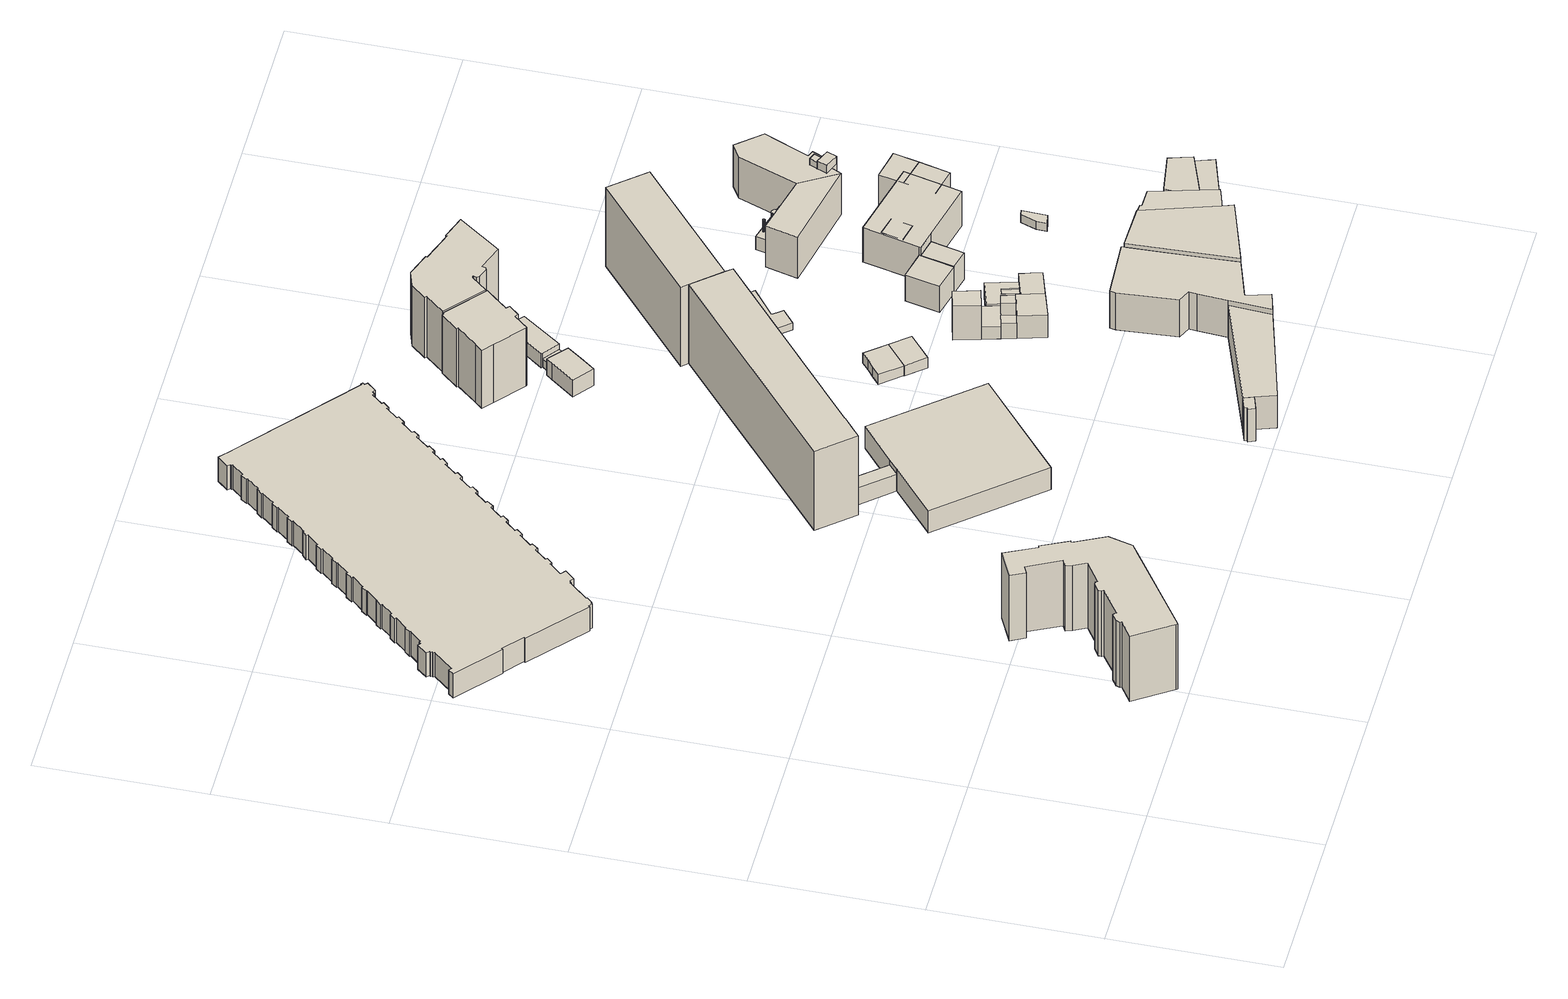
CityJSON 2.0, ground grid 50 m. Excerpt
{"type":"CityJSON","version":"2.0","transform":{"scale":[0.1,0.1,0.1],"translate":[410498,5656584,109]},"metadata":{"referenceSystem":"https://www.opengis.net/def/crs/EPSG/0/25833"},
"CityObjects":{
"building1":{"type":"Building","attributes":{"Dachtyp_tdc":"tdcFreeFormRoof","Gemeindeschluessel":14612000,"Dachneigung":55.02,"QualitaetDacherkennung":11,"Geometrietyp2DReferenz":"3000","measuredHeight":29.34,"function":"31001_9998","roofType":"5000"},"geometry":[{"type":"Solid","lod":"1","boundaries":[[[[0,1,2,3,4,5,6,7,8,9,10,11,12,13,14,15,16,17,18,19,20,21,22,23,24,25,26,27,28,29]],[[30,31,32,33,34,35,36,37,38,39,40,41,42,43,44,45,46,47,48,49,50,51,52,53,54,55,56,57,58,59]],[[29,31,30,0]],[[28,32,31,29]],[[27,33,32,28]],[[26,34,33,27]],[[25,35,34,26]],[[24,36,35,25]],[[23,37,36,24]],[[22,38,37,23]],[[21,39,38,22]],[[20,40,39,21]],[[19,41,40,20]],[[18,42,41,19]],[[17,43,42,18]],[[16,44,43,17]],[[15,45,44,16]],[[14,46,45,15]],[[13,47,46,14]],[[12,48,47,13]],[[11,49,48,12]],[[10,50,49,11]],[[9,51,50,10]],[[8,52,51,9]],[[7,53,52,8]],[[6,54,53,7]],[[5,55,54,6]],[[4,56,55,5]],[[3,57,56,4]],[[2,58,57,3]],[[1,59,58,2]],[[0,30,59,1]]]]}]},
"building2":{"type":"Building","attributes":{"Dachtyp_tdc":"tdcFreeFormRoof","Gemeindeschluessel":14612000,"Dachneigung":14.11,"QualitaetDacherkennung":26,"Geometrietyp2DReferenz":"3000","measuredHeight":12.56,"function":"31001_9998","roofType":"5000"},"geometry":[{"type":"Solid","lod":"1","boundaries":[[[[60,61,62,63,64,65,66,67,68,69,70,71,72,73,74,75,76,77,78,79,80,81,82,83,84,85,86,87,88,89,90,91,92,93,94,95,96,97,98,99,100,101,102,103,104,105,106,107,108,109,110,111,112,113,114,115,116,117,118,119,120,121,122,123,124,125,126,127,128,129,130,131,132,133,134,135,136,137,138,139,140,141,142,143,144,145,146,147,148,149,150,151,152,153,154,155,156,157,158,159,160,161,162,163,164,165,166,167,168,169,170,171,172,173,174,175,176,177,178,179,180,181,182,183,184,185,186,187,188,189,190,191,192,193,194,195,196,197,198,199,200]],[[201,202,203,204,205,206,207,208,209,210,211,212,213,214,215,216,217,218,219,220,221,222,223,224,225,226,227,228,229,230,231,232,233,234,235,236,237,238,239,240,241,242,243,244,245,246,247,248,249,250,251,252,253,254,255,256,257,258,259,260,261,262,263,264,265,266,267,268,269,270,271,272,273,274,275,276,277,278,279,280,281,282,283,284,285,286,287,288,289,290,291,292,293,294,295,296,297,298,299,300,301,302,303,304,305,306,307,308,309,310,311,312,313,314,315,316,317,318,319,320,321,322,323,324,325,326,327,328,329,330,331,332,333,334,335,336,337,338,339,340,341]],[[200,202,201,60]],[[199,203,202,200]],[[198,204,203,199]],[[197,205,204,198]],[[196,206,205,197]],[[195,207,206,196]],[[194,208,207,195]],[[193,209,208,194]],[[192,210,209,193]],[[191,211,210,192]],[[190,212,211,191]],[[189,213,212,190]],[[188,214,213,189]],[[187,215,214,188]],[[186,216,215,187]],[[185,217,216,186]],[[184,218,217,185]],[[183,219,218,184]],[[182,220,219,183]],[[181,221,220,182]],[[180,222,221,181]],[[179,223,222,180]],[[178,224,223,179]],[[177,225,224,178]],[[176,226,225,177]],[[175,227,226,176]],[[174,228,227,175]],[[173,229,228,174]],[[172,230,229,173]],[[171,231,230,172]],[[170,232,231,171]],[[169,233,232,170]],[[168,234,233,169]],[[167,235,234,168]],[[166,236,235,167]],[[165,237,236,166]],[[164,238,237,165]],[[163,239,238,164]],[[162,240,239,163]],[[161,241,240,162]],[[160,242,241,161]],[[159,243,242,160]],[[158,244,243,159]],[[157,245,244,158]],[[156,246,245,157]],[[155,247,246,156]],[[154,248,247,155]],[[153,249,248,154]],[[152,250,249,153]],[[151,251,250,152]],[[150,252,251,151]],[[149,253,252,150]],[[148,254,253,149]],[[147,255,254,148]],[[146,256,255,147]],[[145,257,256,146]],[[144,258,257,145]],[[143,259,258,144]],[[142,260,259,143]],[[141,261,260,142]],[[140,262,261,141]],[[139,263,262,140]],[[138,264,263,139]],[[137,265,264,138]],[[136,266,265,137]],[[135,267,266,136]],[[134,268,267,135]],[[133,269,268,134]],[[132,270,269,133]],[[131,271,270,132]],[[130,272,271,131]],[[129,273,272,130]],[[128,274,273,129]],[[127,275,274,128]],[[126,276,275,127]],[[125,277,276,126]],[[124,278,277,125]],[[123,279,278,124]],[[122,280,279,123]],[[121,281,280,122]],[[120,282,281,121]],[[119,283,282,120]],[[118,284,283,119]],[[117,285,284,118]],[[116,286,285,117]],[[115,287,286,116]],[[114,288,287,115]],[[113,289,288,114]],[[112,290,289,113]],[[111,291,290,112]],[[110,292,291,111]],[[109,293,292,110]],[[108,294,293,109]],[[107,295,294,108]],[[106,296,295,107]],[[105,297,296,106]],[[104,298,297,105]],[[103,299,298,104]],[[102,300,299,103]],[[101,301,300,102]],[[100,302,301,101]],[[99,303,302,100]],[[98,304,303,99]],[[97,305,304,98]],[[96,306,305,97]],[[95,307,306,96]],[[94,308,307,95]],[[93,309,308,94]],[[92,310,309,93]],[[91,311,310,92]],[[90,312,311,91]],[[89,313,312,90]],[[88,314,313,89]],[[87,315,314,88]],[[86,316,315,87]],[[85,317,316,86]],[[84,318,317,85]],[[83,319,318,84]],[[82,320,319,83]],[[81,321,320,82]],[[80,322,321,81]],[[79,323,322,80]],[[78,324,323,79]],[[77,325,324,78]],[[76,326,325,77]],[[75,327,326,76]],[[74,328,327,75]],[[73,329,328,74]],[[72,330,329,73]],[[71,331,330,72]],[[70,332,331,71]],[[69,333,332,70]],[[68,334,333,69]],[[67,335,334,68]],[[66,336,335,67]],[[65,337,336,66]],[[64,338,337,65]],[[63,339,338,64]],[[62,340,339,63]],[[61,341,340,62]],[[60,201,341,61]]]]}]},
"building3":{"type":"Building","attributes":{"Gemeindeschluessel":14612000,"Dachneigung":90,"Dachorientierung":0,"MittlereTraufHoehe":139.66,"QualitaetDacherkennung":93,"ObjektHoehe":29.42,"BodenHoehe":110.24,"Geometrietyp2DReferenz":"3000","AbsoluteHoehe":139.66,"Dachflaeche":1005.77,"measuredHeight":29.42,"function":"31001_9998","roofType":"1000","storeysAboveGround":10},"children":["building3-1","building3-2","building3-3"],"geometry":[{"type":"Solid","lod":"1","boundaries":[[[[342,343,344,345,346,347,348,349]],[[350,351,352,353,354,355,356,357]],[[349,351,350,342]],[[348,352,351,349]],[[347,353,352,348]],[[346,354,353,347]],[[345,355,354,346]],[[344,356,355,345]],[[343,357,356,344]],[[342,350,357,343]]]]}]},
"building3-1":{"type":"BuildingPart","attributes":{"Dachneigung":90,"Dachorientierung":0,"MittlereTraufHoehe":139.67,"QualitaetDacherkennung":93,"BodenHoehe":110.24,"ObjektTeilHoehe":29.43,"Geometrietyp2DReferenz":"3000","AbsoluteHoehe":139.67,"Dachflaeche":603.04,"measuredHeight":29.43,"roofType":"1000","storeysAboveGround":10},"parents":["building3"],"geometry":[{"type":"Solid","lod":"1","boundaries":[[[[343,358,359,360,344]],[[356,361,362,363,357]],[[360,361,356,344]],[[359,362,361,360]],[[358,363,362,359]],[[343,357,363,358]],[[344,356,357,343]]]]}]},
"building3-2":{"type":"BuildingPart","attributes":{"Dachneigung":90,"Dachorientierung":0,"MittlereTraufHoehe":118.37,"QualitaetDacherkennung":62,"BodenHoehe":110.24,"ObjektTeilHoehe":8.13,"Geometrietyp2DReferenz":"3000","AbsoluteHoehe":118.37,"Dachflaeche":1419.41,"measuredHeight":8.13,"roofType":"1000","storeysAboveGround":3},"parents":["building3"],"geometry":[{"type":"Solid","lod":"1","boundaries":[[[[364,365,366,367,368,369,370]],[[371,372,373,374,375,376,377]],[[370,372,371,364]],[[369,373,372,370]],[[368,374,373,369]],[[367,375,374,368]],[[366,376,375,367]],[[365,377,376,366]],[[364,371,377,365]]]]}]},
"building3-3":{"type":"BuildingPart","attributes":{"Dachneigung":90,"Dachorientierung":0,"MittlereTraufHoehe":116.47,"QualitaetDacherkennung":98,"BodenHoehe":110.24,"ObjektTeilHoehe":6.23,"Geometrietyp2DReferenz":"3000","AbsoluteHoehe":116.47,"Dachflaeche":57.76,"measuredHeight":6.23,"roofType":"1000","storeysAboveGround":2},"parents":["building3"],"geometry":[{"type":"Solid","lod":"1","boundaries":[[[[378,379,380,381,382]],[[372,353,352,374,373]],[[382,353,372,378]],[[381,352,353,382]],[[380,374,352,381]],[[379,373,374,380]],[[378,372,373,379]]]]}]},
"building4":{"type":"Building","attributes":{"Gemeindeschluessel":14612000,"Dachneigung":90,"Dachorientierung":0,"MittlereTraufHoehe":115.08,"QualitaetDacherkennung":100,"ObjektHoehe":3.69,"BodenHoehe":111.39,"Geometrietyp2DReferenz":"3000","AbsoluteHoehe":115.08,"Dachflaeche":73.9,"measuredHeight":3.69,"function":"31001_9998","roofType":"1000","storeysAboveGround":1},"geometry":[{"type":"Solid","lod":"1","boundaries":[[[[383,384,385,386,387,388]],[[389,390,391,392,393,394]],[[388,390,389,383]],[[387,391,390,388]],[[386,392,391,387]],[[385,393,392,386]],[[384,394,393,385]],[[383,389,394,384]]]]}]},
"building5":{"type":"Building","attributes":{"Gemeindeschluessel":14612000,"Dachneigung":90,"Dachorientierung":0,"MittlereTraufHoehe":117.44,"QualitaetDacherkennung":100,"ObjektHoehe":6.12,"BodenHoehe":111.32,"Geometrietyp2DReferenz":"3000","AbsoluteHoehe":117.44,"Dachflaeche":80.61,"measuredHeight":6.12,"function":"31001_9998","roofType":"1000","storeysAboveGround":2},"geometry":[{"type":"Solid","lod":"1","boundaries":[[[[395,396,397,398,399,400,401]],[[402,403,404,405,406,407,408]],[[401,403,402,395]],[[400,404,403,401]],[[399,405,404,400]],[[398,406,405,399]],[[397,407,406,398]],[[396,408,407,397]],[[395,402,408,396]]]]}]},
"building6":{"type":"Building","attributes":{"Gemeindeschluessel":14612000,"Dachneigung":90,"Dachorientierung":0,"MittlereTraufHoehe":115.08,"QualitaetDacherkennung":100,"ObjektHoehe":3.76,"BodenHoehe":111.32,"Geometrietyp2DReferenz":"3000","AbsoluteHoehe":115.08,"Dachflaeche":67.7,"measuredHeight":3.76,"function":"31001_9998","roofType":"1000","storeysAboveGround":1},"geometry":[{"type":"Solid","lod":"1","boundaries":[[[[384,409,410,385]],[[411,412,413,414]],[[385,412,411,384]],[[410,413,412,385]],[[409,414,413,410]],[[384,411,414,409]]]]}]},
"building7":{"type":"Building","attributes":{"Dachtyp_tdc":"tdcFreeFormRoof","Gemeindeschluessel":14612000,"Dachneigung":3.41,"QualitaetDacherkennung":66,"Geometrietyp2DReferenz":"3000","measuredHeight":23.62,"function":"31001_9998","roofType":"5000"},"geometry":[{"type":"Solid","lod":"1","boundaries":[[[[415,416,417,418,419,420,421,422,423,424,425,426,427,428,429,430,431,432,433]],[[434,435,436,437,438,439,440,441,442,443,444,445,446,447,448,449,450,451,452]],[[433,435,434,415]],[[432,436,435,433]],[[431,437,436,432]],[[430,438,437,431]],[[429,439,438,430]],[[428,440,439,429]],[[427,441,440,428]],[[426,442,441,427]],[[425,443,442,426]],[[424,444,443,425]],[[423,445,444,424]],[[422,446,445,423]],[[421,447,446,422]],[[420,448,447,421]],[[419,449,448,420]],[[418,450,449,419]],[[417,451,450,418]],[[416,452,451,417]],[[415,434,452,416]]]]}]},
"building8":{"type":"Building","attributes":{"Dachtyp_tdc":"tdcPolyFlatRoof","Gemeindeschluessel":14612000,"Dachneigung":3.96,"QualitaetDacherkennung":56,"Geometrietyp2DReferenz":"3000","measuredHeight":3.26,"function":"31001_9998","roofType":"2100"},"geometry":[{"type":"Solid","lod":"1","boundaries":[[[[453,454,455,456]],[[457,458,405,404]],[[456,458,457,453]],[[455,405,458,456]],[[454,404,405,455]],[[453,457,404,454]]]]}]},
"building9":{"type":"Building","attributes":{"Gemeindeschluessel":14612000,"Geometrietyp2DReferenz":"3000","function":"31001_9998","roofType":"9999"},"children":["building9-1","building9-2"]},
"building9-1":{"type":"BuildingPart","attributes":{"Dachtyp_tdc":"tdcPolyFlatRoof","Dachneigung":3.57,"QualitaetDacherkennung":65,"Geometrietyp2DReferenz":"3000","measuredHeight":5.37,"roofType":"2100"},"parents":["building9"],"geometry":[{"type":"Solid","lod":"1","boundaries":[[[[459,460,461,462,463,464,465,466,467,468]],[[458,457,469,470,471,472,473,474,475,476]],[[468,457,458,459]],[[467,469,457,468]],[[466,470,469,467]],[[465,471,470,466]],[[464,472,471,465]],[[463,473,472,464]],[[462,474,473,463]],[[461,475,474,462]],[[460,476,475,461]],[[459,458,476,460]]]]}]},
"building9-2":{"type":"BuildingPart","attributes":{"Dachtyp_tdc":"tdcGableRoof","Dachneigung":32.2,"QualitaetDacherkennung":6,"Geometrietyp2DReferenz":"3000","measuredHeight":6.28,"roofType":"3100"},"parents":["building9"],"geometry":[{"type":"Solid","lod":"1","boundaries":[[[[477,478,462,479,461,480,481,482,483,484,485,486]],[[487,488,489,490,491,492,493,494,475,495,474,496]],[[486,488,487,477]],[[485,489,488,486]],[[484,490,489,485]],[[483,491,490,484]],[[482,492,491,483]],[[481,493,492,482]],[[480,494,493,481]],[[461,475,494,480]],[[479,495,475,461]],[[462,474,495,479]],[[478,496,474,462]],[[477,487,496,478]]]]}]},
"building10":{"type":"Building","attributes":{"Dachtyp_tdc":"tdcFreeFormRoof","Gemeindeschluessel":14612000,"Dachneigung":44.43,"QualitaetDacherkennung":6,"Geometrietyp2DReferenz":"3000","measuredHeight":14.06,"function":"31001_9998","roofType":"5000"},"geometry":[{"type":"Solid","lod":"1","boundaries":[[[[497,498,499,500]],[[501,502,503,504]],[[500,502,501,497]],[[499,503,502,500]],[[498,504,503,499]],[[497,501,504,498]]]]}]},
"building11":{"type":"Building","attributes":{"Gemeindeschluessel":14612000,"Geometrietyp2DReferenz":"3000","function":"31001_9998","roofType":"9999"},"children":["building11-1","building11-2","building11-3","building11-4"]},
"building11-1":{"type":"BuildingPart","attributes":{"Dachtyp_tdc":"tdcPolyFlatRoof","Dachneigung":25.54,"QualitaetDacherkennung":70,"Geometrietyp2DReferenz":"3000","measuredHeight":6.68,"roofType":"2100"},"parents":["building11"],"geometry":[{"type":"Solid","lod":"1","boundaries":[[[[505,506,507,508]],[[509,510,511,512]],[[508,510,509,505]],[[507,511,510,508]],[[506,512,511,507]],[[505,509,512,506]]]]}]},
"building11-2":{"type":"BuildingPart","attributes":{"Dachtyp_tdc":"tdcPolyFlatRoof","Dachneigung":24.33,"QualitaetDacherkennung":72,"Geometrietyp2DReferenz":"3000","measuredHeight":9.11,"roofType":"2100"},"parents":["building11"],"geometry":[{"type":"Solid","lod":"1","boundaries":[[[[513,514,515,516]],[[517,518,519,520]],[[516,518,517,513]],[[515,519,518,516]],[[514,520,519,515]],[[513,517,520,514]]]]}]},
"building11-3":{"type":"BuildingPart","attributes":{"Dachtyp_tdc":"tdcFreeFormRoof","Dachneigung":28.28,"QualitaetDacherkennung":48,"Geometrietyp2DReferenz":"3000","measuredHeight":9.7,"roofType":"5000"},"parents":["building11"],"geometry":[{"type":"Solid","lod":"1","boundaries":[[[[521,522,523,524]],[[519,525,526,512]],[[524,525,519,521]],[[523,526,525,524]],[[522,512,526,523]],[[521,519,512,522]]]]}]},
"building11-4":{"type":"BuildingPart","attributes":{"Dachtyp_tdc":"tdcPolyFlatRoof","Dachneigung":4.33,"QualitaetDacherkennung":55,"Geometrietyp2DReferenz":"3000","measuredHeight":4.83,"roofType":"2100"},"parents":["building11"],"geometry":[{"type":"Solid","lod":"1","boundaries":[[[[527,528,529,530,531,532,533,534]],[[504,503,535,536,518,517,510,509]],[[534,503,504,527]],[[533,535,503,534]],[[532,536,535,533]],[[531,518,536,532]],[[530,517,518,531]],[[529,510,517,530]],[[528,509,510,529]],[[527,504,509,528]]]]}]},
"building12":{"type":"Building","attributes":{"name":"Hochschule für Musik Carl Maria von Weber Dresden","Gemeindeschluessel":14612000,"Geometrietyp2DReferenz":"3000","function":"31001_3023","roofType":"9999"},"children":["building12-1","building12-2","building12-3","building12-4","building12-5","building12-6","building12-7"]},
"building12-1":{"type":"BuildingPart","attributes":{"Dachtyp_tdc":"tdcPolyFlatRoof","Dachneigung":5.64,"QualitaetDacherkennung":56,"Geometrietyp2DReferenz":"3000","measuredHeight":12.25,"roofType":"2100"},"parents":["building12"],"geometry":[{"type":"Solid","lod":"1","boundaries":[[[[537,538,539,540,541,542]],[[543,544,545,546,547,548]],[[542,544,543,537]],[[541,545,544,542]],[[540,546,545,541]],[[539,547,546,540]],[[538,548,547,539]],[[537,543,548,538]]]]}]},
"building12-2":{"type":"BuildingPart","attributes":{"Dachtyp_tdc":"tdcFreeFormRoof","Dachneigung":3.73,"QualitaetDacherkennung":13,"Geometrietyp2DReferenz":"3000","measuredHeight":18.52,"roofType":"5000"},"parents":["building12"],"geometry":[{"type":"Solid","lod":"1","boundaries":[[[[549,550,551,552,553,554,555,556,557,558,559,560,561,562,563]],[[564,565,566,567,568,569,570,571,572,573,574,575,576,577,578]],[[563,565,564,549]],[[562,566,565,563]],[[561,567,566,562]],[[560,568,567,561]],[[559,569,568,560]],[[558,570,569,559]],[[557,571,570,558]],[[556,572,571,557]],[[555,573,572,556]],[[554,574,573,555]],[[553,575,574,554]],[[552,576,575,553]],[[551,577,576,552]],[[550,578,577,551]],[[549,564,578,550]]]]}]},
"building12-3":{"type":"BuildingPart","attributes":{"Dachtyp_tdc":"tdcPolyFlatRoof","Dachneigung":0,"QualitaetDacherkennung":75,"Geometrietyp2DReferenz":"3000","measuredHeight":9.96,"roofType":"1000"},"parents":["building12"],"geometry":[{"type":"Solid","lod":"1","boundaries":[[[[579,580,581,582,583]],[[584,585,586,587,588]],[[583,585,584,579]],[[582,586,585,583]],[[581,587,586,582]],[[580,588,587,581]],[[579,584,588,580]]]]}]},
"building12-4":{"type":"BuildingPart","attributes":{"Dachtyp_tdc":"tdcPolyFlatRoof","Dachneigung":0,"QualitaetDacherkennung":20,"Geometrietyp2DReferenz":"3000","measuredHeight":14.67,"roofType":"1000"},"parents":["building12"],"geometry":[{"type":"Solid","lod":"1","boundaries":[[[[589,590,591,592,593,594,595,596]],[[584,588,597,598,599,600,601,602]],[[596,588,584,589]],[[595,597,588,596]],[[594,598,597,595]],[[593,599,598,594]],[[592,600,599,593]],[[591,601,600,592]],[[590,602,601,591]],[[589,584,602,590]]]]}]},
"building12-5":{"type":"BuildingPart","attributes":{"Dachtyp_tdc":"tdcPolyFlatRoof","Dachneigung":0,"QualitaetDacherkennung":48,"Geometrietyp2DReferenz":"3000","measuredHeight":11.45,"roofType":"1000"},"parents":["building12"],"geometry":[{"type":"Solid","lod":"1","boundaries":[[[[603,604,605,606]],[[585,607,608,586]],[[606,607,585,603]],[[605,608,607,606]],[[604,586,608,605]],[[603,585,586,604]]]]}]},
"building12-6":{"type":"BuildingPart","attributes":{"Dachtyp_tdc":"tdcPolyFlatRoof","Dachneigung":0,"QualitaetDacherkennung":78,"Geometrietyp2DReferenz":"3000","measuredHeight":12.11,"roofType":"1000"},"parents":["building12"],"geometry":[{"type":"Solid","lod":"1","boundaries":[[[[609,610,611,538,537]],[[612,543,548,573,572]],[[537,543,612,609]],[[538,548,543,537]],[[611,573,548,538]],[[610,572,573,611]],[[609,612,572,610]]]]}]},
"building12-7":{"type":"BuildingPart","attributes":{"Dachtyp_tdc":"tdcGableRoof","Dachneigung":20.56,"QualitaetDacherkennung":9,"Geometrietyp2DReferenz":"3000","measuredHeight":18.6,"roofType":"3100"},"parents":["building12"],"geometry":[{"type":"Solid","lod":"1","boundaries":[[[[613,614,615,616,617]],[[565,599,598,618,568]],[[617,599,565,613]],[[616,598,599,617]],[[615,618,598,616]],[[614,568,618,615]],[[613,565,568,614]]]]}]},
"building13":{"type":"Building","attributes":{"Gemeindeschluessel":14612000,"Dachneigung":90,"Dachorientierung":0,"MittlereTraufHoehe":113.81,"QualitaetDacherkennung":100,"ObjektHoehe":2.49,"BodenHoehe":111.33,"Geometrietyp2DReferenz":"3000","AbsoluteHoehe":113.81,"Dachflaeche":65.71,"measuredHeight":2.49,"function":"31001_9998","roofType":"1000","storeysAboveGround":1},"geometry":[{"type":"Solid","lod":"1","boundaries":[[[[619,620,621,622,623,624]],[[625,626,627,628,629,630]],[[624,626,625,619]],[[623,627,626,624]],[[622,628,627,623]],[[621,629,628,622]],[[620,630,629,621]],[[619,625,630,620]]]]}]},
"building14":{"type":"Building","attributes":{"Gemeindeschluessel":14612000,"Geometrietyp2DReferenz":"3000","function":"31001_9998","roofType":"9999"},"children":["building14-1","building14-2","building14-3"]},
"building14-1":{"type":"BuildingPart","attributes":{"Dachtyp_tdc":"tdcGableRoof","Dachneigung":10.9,"QualitaetDacherkennung":45,"Geometrietyp2DReferenz":"3000","measuredHeight":5.86,"roofType":"3100"},"parents":["building14"],"geometry":[{"type":"Solid","lod":"1","boundaries":[[[[631,632,633,634,635,636,637,638,639]],[[640,641,642,643,644,645,646,647,536]],[[639,641,640,631]],[[638,642,641,639]],[[637,643,642,638]],[[636,644,643,637]],[[635,645,644,636]],[[634,646,645,635]],[[633,647,646,634]],[[632,536,647,633]],[[631,640,536,632]]]]}]},
"building14-2":{"type":"BuildingPart","attributes":{"Dachtyp_tdc":"tdcPolyFlatRoof","Dachneigung":0,"QualitaetDacherkennung":38,"Geometrietyp2DReferenz":"3000","measuredHeight":4.87,"roofType":"1000"},"parents":["building14"],"geometry":[{"type":"Solid","lod":"1","boundaries":[[[[648,649,650,651]],[[643,646,645,644]],[[651,646,643,648]],[[650,645,646,651]],[[649,644,645,650]],[[648,643,644,649]]]]}]},
"building14-3":{"type":"BuildingPart","attributes":{"Dachtyp_tdc":"tdcGableRoof","Dachneigung":39.59,"QualitaetDacherkennung":77,"Geometrietyp2DReferenz":"3000","measuredHeight":9.72,"roofType":"3100"},"parents":["building14"],"geometry":[{"type":"Solid","lod":"1","boundaries":[[[[652,653,654,655,656,657,658,659,660]],[[661,647,646,643,642,662,663,664,525]],[[660,647,661,652]],[[659,646,647,660]],[[658,643,646,659]],[[657,642,643,658]],[[656,662,642,657]],[[655,663,662,656]],[[654,664,663,655]],[[653,525,664,654]],[[652,661,525,653]]]]}]},
"building15":{"type":"Building","attributes":{"Dachtyp_tdc":"tdcFreeFormRoof","Gemeindeschluessel":14612000,"Dachneigung":37.64,"QualitaetDacherkennung":7,"Geometrietyp2DReferenz":"3000","measuredHeight":25.4,"function":"31001_9998","roofType":"5000"},"geometry":[{"type":"Solid","lod":"1","boundaries":[[[[665,666,667,668,669,670,671,672,673,674,675,676,677,678,679,680,681,682,683,684]],[[685,686,687,688,689,690,691,692,693,694,695,696,697,698,699,700,701,702,703,704]],[[684,686,685,665]],[[683,687,686,684]],[[682,688,687,683]],[[681,689,688,682]],[[680,690,689,681]],[[679,691,690,680]],[[678,692,691,679]],[[677,693,692,678]],[[676,694,693,677]],[[675,695,694,676]],[[674,696,695,675]],[[673,697,696,674]],[[672,698,697,673]],[[671,699,698,672]],[[670,700,699,671]],[[669,701,700,670]],[[668,702,701,669]],[[667,703,702,668]],[[666,704,703,667]],[[665,685,704,666]]]]}]},
"building16":{"type":"Building","attributes":{"Gemeindeschluessel":14612000,"Dachneigung":90,"Dachorientierung":0,"MittlereTraufHoehe":122.7,"QualitaetDacherkennung":100,"ObjektHoehe":12.65,"BodenHoehe":110.05,"Geometrietyp2DReferenz":"3000","AbsoluteHoehe":122.7,"Dachflaeche":40.13,"measuredHeight":12.65,"function":"31001_9998","roofType":"1000","storeysAboveGround":4},"geometry":[{"type":"Solid","lod":"1","boundaries":[[[[705,706,707,708]],[[709,710,711,712]],[[708,710,709,705]],[[707,711,710,708]],[[706,712,711,707]],[[705,709,712,706]]]]}]},
"building17":{"type":"Building","attributes":{"Gemeindeschluessel":14612000,"Geometrietyp2DReferenz":"3000","function":"31001_9998","roofType":"9999"},"children":["building17-1","building17-2","building17-3"]},
"building17-1":{"type":"BuildingPart","attributes":{"Dachtyp_tdc":"tdcPolyFlatRoof","Dachneigung":0,"QualitaetDacherkennung":68,"Geometrietyp2DReferenz":"3000","measuredHeight":9.79,"roofType":"1000"},"parents":["building17"],"geometry":[{"type":"Solid","lod":"1","boundaries":[[[[713,714,715,716]],[[717,718,719,720]],[[716,718,717,713]],[[715,719,718,716]],[[714,720,719,715]],[[713,717,720,714]]]]}]},
"building17-2":{"type":"BuildingPart","attributes":{"Dachtyp_tdc":"tdcPolyFlatRoof","Dachneigung":0,"QualitaetDacherkennung":73,"Geometrietyp2DReferenz":"3000","measuredHeight":9.7,"roofType":"1000"},"parents":["building17"],"geometry":[{"type":"Solid","lod":"1","boundaries":[[[[721,722,723,724]],[[719,725,726,727]],[[724,725,719,721]],[[723,726,725,724]],[[722,727,726,723]],[[721,719,727,722]]]]}]},
"building17-3":{"type":"BuildingPart","attributes":{"Dachtyp_tdc":"tdcPolyFlatRoof","Dachneigung":0,"QualitaetDacherkennung":82,"Geometrietyp2DReferenz":"3000","measuredHeight":12.79,"roofType":"1000"},"parents":["building17"],"geometry":[{"type":"Solid","lod":"1","boundaries":[[[[728,729,730,731,732,733]],[[734,735,736,717,720,727]],[[733,735,734,728]],[[732,736,735,733]],[[731,717,736,732]],[[730,720,717,731]],[[729,727,720,730]],[[728,734,727,729]]]]}]},
"building18":{"type":"Building","attributes":{"Gemeindeschluessel":14612000,"Dachneigung":90,"Dachorientierung":0,"MittlereTraufHoehe":125.49,"QualitaetDacherkennung":100,"ObjektHoehe":15.32,"BodenHoehe":110.17,"Geometrietyp2DReferenz":"3000","AbsoluteHoehe":125.49,"Dachflaeche":223.65,"measuredHeight":15.32,"function":"31001_9998","roofType":"1000","storeysAboveGround":5},"children":["building18-1","building18-2","building18-3"],"geometry":[{"type":"Solid","lod":"1","boundaries":[[[[737,738,739,740]],[[741,742,743,744]],[[740,742,741,737]],[[739,743,742,740]],[[738,744,743,739]],[[737,741,744,738]]]]}]},
"building18-1":{"type":"BuildingPart","attributes":{"Dachneigung":90,"Dachorientierung":0,"MittlereTraufHoehe":118.39,"QualitaetDacherkennung":100,"BodenHoehe":114.16,"ObjektTeilHoehe":4.22,"Geometrietyp2DReferenz":"3000","AbsoluteHoehe":118.39,"Dachflaeche":0.34,"measuredHeight":4.22,"roofType":"1000","storeysAboveGround":1},"parents":["building18"],"geometry":[{"type":"Solid","lod":"1","boundaries":[[[[745,746,747,748,749,750,751,752,753,754,755,756,757,758,759,760,761,762]],[[763,764,765,766,767,768,769,770,771,772,773,774,775,776,777,778,779,780]],[[762,764,763,745]],[[761,765,764,762]],[[760,766,765,761]],[[759,767,766,760]],[[758,768,767,759]],[[757,769,768,758]],[[756,770,769,757]],[[755,771,770,756]],[[754,772,771,755]],[[753,773,772,754]],[[752,774,773,753]],[[751,775,774,752]],[[750,776,775,751]],[[749,777,776,750]],[[748,778,777,749]],[[747,779,778,748]],[[746,780,779,747]],[[745,763,780,746]]]]}]},
"building18-2":{"type":"BuildingPart","attributes":{"Dachneigung":90,"Dachorientierung":0,"MittlereTraufHoehe":124,"QualitaetDacherkennung":100,"BodenHoehe":114.16,"ObjektTeilHoehe":9.83,"Geometrietyp2DReferenz":"3000","AbsoluteHoehe":124,"Dachflaeche":2.43,"measuredHeight":9.83,"roofType":"1000","storeysAboveGround":3},"parents":["building18"],"geometry":[{"type":"Solid","lod":"1","boundaries":[[[[781,782,783,784,785,786,787,788,789,790,791,792,793,794,795,796,797,798]],[[799,800,801,802,803,804,805,806,807,808,809,810,811,812,813,814,815,816]],[[798,800,799,781]],[[797,801,800,798]],[[796,802,801,797]],[[795,803,802,796]],[[794,804,803,795]],[[793,805,804,794]],[[792,806,805,793]],[[791,807,806,792]],[[790,808,807,791]],[[789,809,808,790]],[[788,810,809,789]],[[787,811,810,788]],[[786,812,811,787]],[[785,813,812,786]],[[784,814,813,785]],[[783,815,814,784]],[[782,816,815,783]],[[781,799,816,782]]]]}]},
"building18-3":{"type":"BuildingPart","attributes":{"Dachneigung":90,"Dachorientierung":0,"MittlereTraufHoehe":114.16,"QualitaetDacherkennung":100,"BodenHoehe":109.4,"ObjektTeilHoehe":4.76,"Geometrietyp2DReferenz":"3000","AbsoluteHoehe":114.16,"Dachflaeche":76.92,"measuredHeight":4.76,"roofType":"1000","storeysAboveGround":2},"parents":["building18"],"geometry":[{"type":"Solid","lod":"1","boundaries":[[[[817,818,819,820]],[[821,822,823,824]],[[820,822,821,817]],[[819,823,822,820]],[[818,824,823,819]],[[817,821,824,818]]]]}]},
"building19":{"type":"Building","attributes":{"Dachtyp_tdc":"tdcPolyFlatRoof","Gemeindeschluessel":14612000,"Dachneigung":24.13,"QualitaetDacherkennung":59,"Geometrietyp2DReferenz":"3000","measuredHeight":3.65,"function":"31001_9998","roofType":"2100"},"geometry":[{"type":"Solid","lod":"1","boundaries":[[[[825,826,827,828,829]],[[830,831,832,833,834]],[[829,831,830,825]],[[828,832,831,829]],[[827,833,832,828]],[[826,834,833,827]],[[825,830,834,826]]]]}]},
"building20":{"type":"Building","attributes":{"Gemeindeschluessel":14612000,"Dachneigung":90,"Dachorientierung":0,"MittlereTraufHoehe":122.73,"QualitaetDacherkennung":71,"ObjektHoehe":12.99,"BodenHoehe":109.74,"Geometrietyp2DReferenz":"3000","AbsoluteHoehe":122.73,"Dachflaeche":88.67,"measuredHeight":12.99,"function":"31001_9998","roofType":"1000","storeysAboveGround":4},"geometry":[{"type":"Solid","lod":"1","boundaries":[[[[835,836,837,838]],[[839,840,841,842]],[[838,840,839,835]],[[837,841,840,838]],[[836,842,841,837]],[[835,839,842,836]]]]}]},
"building21":{"type":"Building","attributes":{"Gemeindeschluessel":14612000,"Dachneigung":90,"Dachorientierung":0,"MittlereTraufHoehe":122.73,"QualitaetDacherkennung":76,"ObjektHoehe":13.2,"BodenHoehe":109.53,"Geometrietyp2DReferenz":"3000","AbsoluteHoehe":122.73,"Dachflaeche":71.92,"measuredHeight":13.2,"function":"31001_9998","roofType":"1000","storeysAboveGround":4},"geometry":[{"type":"Solid","lod":"1","boundaries":[[[[838,843,844,845,835]],[[846,847,848,849,850]],[[835,847,846,838]],[[845,848,847,835]],[[844,849,848,845]],[[843,850,849,844]],[[838,846,850,843]]]]}]},
"building22":{"type":"Building","attributes":{"Gemeindeschluessel":14612000,"Dachneigung":90,"Dachorientierung":0,"MittlereTraufHoehe":125.49,"QualitaetDacherkennung":100,"ObjektHoehe":15.39,"BodenHoehe":110.1,"Geometrietyp2DReferenz":"3000","AbsoluteHoehe":125.49,"Dachflaeche":286.99,"measuredHeight":15.39,"function":"31001_9998","roofType":"1000","storeysAboveGround":5},"children":["building22-1","building22-2"],"geometry":[{"type":"Solid","lod":"1","boundaries":[[[[851,852,853,854,855,856,738,737,857]],[[858,859,860,861,862,863,864,865,866]],[[857,859,858,851]],[[737,860,859,857]],[[738,861,860,737]],[[856,862,861,738]],[[855,863,862,856]],[[854,864,863,855]],[[853,865,864,854]],[[852,866,865,853]],[[851,858,866,852]]]]}]},
"building22-1":{"type":"BuildingPart","attributes":{"Dachneigung":90,"Dachorientierung":0,"MittlereTraufHoehe":128.39,"QualitaetDacherkennung":100,"BodenHoehe":125.49,"ObjektTeilHoehe":2.9,"Geometrietyp2DReferenz":"3000","AbsoluteHoehe":128.39,"Dachflaeche":14.56,"measuredHeight":2.9,"roofType":"1000","storeysAboveGround":1},"parents":["building22"],"geometry":[{"type":"Solid","lod":"1","boundaries":[[[[867,868,869,870]],[[871,872,873,851]],[[870,872,871,867]],[[869,873,872,870]],[[868,851,873,869]],[[867,871,851,868]]]]}]},
"building22-2":{"type":"BuildingPart","attributes":{"Dachneigung":70.19,"Dachorientierung":0,"MittlereTraufHoehe":127.94,"QualitaetDacherkennung":100,"BodenHoehe":125.49,"ObjektTeilHoehe":2.91,"Geometrietyp2DReferenz":"3000","AbsoluteHoehe":128.4,"Dachflaeche":5.71,"measuredHeight":2.91,"roofType":"2100","storeysAboveGround":1},"parents":["building22"],"geometry":[{"type":"Solid","lod":"1","boundaries":[[[[874,875,876,877]],[[878,872,879,880]],[[877,872,878,874]],[[876,879,872,877]],[[875,880,879,876]],[[874,878,880,875]]]]}]}
},
"vertices":[
[497,207,263],[491,211,263],[470,196,263],[466,185,263],[468,181,263],[417,146,263],[493,35,263],[496,31,263],[744,203,263],[771,221,263],[790,295,263],[744,388,263],[749,390,263],[711,470,263],[706,467,263],[660,562,263],[577,521,263],[599,478,263],[621,489,263],[669,391,263],[650,382,263],[657,362,263],[676,325,263],[610,281,263],[606,287,263],[599,287,263],[575,271,263],[575,262,263],[578,257,263],[500,202,263],[497,207,20],[500,202,20],[578,257,20],[575,262,20],[575,271,20],[599,287,20],[606,287,20],[610,281,20],[676,325,20],[657,362,20],[650,382,20],[669,391,20],[621,489,20],[599,478,20],[577,521,20],[660,562,20],[706,467,20],[711,470,20],[749,390,20],[744,388,20],[790,295,20],[771,221,20],[744,203,20],[496,31,20],[493,35,20],[417,146,20],[468,181,20],[466,185,20],[470,196,20],[491,211,20],
[724,2738,112],[699,2760,112],[671,2728,112],[679,2721,112],[676,2717,112],[678,2714,112],[647,2680,112],[643,2683,112],[630,2664,112],[633,2662,112],[602,2626,112],[599,2628,112],[584,2611,112],[587,2609,112],[557,2573,112],[554,2575,112],[539,2557,112],[542,2555,112],[511,2519,112],[508,2522,112],[495,2505,112],[498,2503,112],[467,2467,112],[465,2469,112],[450,2455,112],[454,2451,112],[423,2417,112],[420,2420,112],[406,2403,112],[409,2400,112],[378,2365,112],[375,2367,112],[361,2350,112],[364,2347,112],[334,2312,112],[330,2315,112],[315,2297,112],[319,2294,112],[288,2259,112],[285,2261,112],[273,2245,112],[275,2243,112],[244,2209,112],[242,2211,112],[228,2195,112],[231,2192,112],[202,2158,112],[198,2161,112],[184,2145,112],[187,2142,112],[157,2109,112],[155,2110,112],[141,2094,112],[144,2091,112],[113,2057,112],[110,2060,112],[105,2054,112],[96,2060,112],[72,2031,112],[80,2023,112],[76,2019,112],[79,2016,112],[76,2012,112],[79,2009,112],[28,1949,112],[20,1956,112],[7,1941,112],[132,1831,112],[135,1835,112],[192,1785,112],[189,1782,112],[351,1640,112],[354,1644,112],[364,1636,112],[367,1639,112],[369,1638,112],[384,1655,112],[382,1657,112],[431,1713,112],[433,1711,112],[439,1717,112],[450,1708,112],[475,1736,112],[461,1748,112],[492,1783,112],[497,1780,112],[512,1796,112],[508,1802,112],[538,1836,112],[544,1831,112],[559,1849,112],[553,1854,112],[584,1889,112],[590,1885,112],[605,1903,112],[600,1908,112],[627,1939,112],[634,1934,112],[649,1952,112],[643,1957,112],[674,1993,112],[681,1988,112],[696,2007,112],[690,2011,112],[720,2046,112],[727,2042,112],[743,2059,112],[737,2065,112],[768,2101,112],[774,2096,112],[788,2112,112],[783,2118,112],[812,2152,112],[818,2148,112],[833,2165,112],[828,2170,112],[853,2198,112],[857,2193,112],[873,2211,112],[868,2215,112],[901,2254,112],[907,2249,112],[920,2265,112],[915,2270,112],[945,2304,112],[950,2300,112],[967,2319,112],[962,2323,112],[992,2358,112],[997,2354,112],[1013,2372,112],[1008,2376,112],[1036,2409,112],[1041,2404,112],[1047,2411,112],[1055,2405,112],[1078,2432,112],[1071,2439,112],[1076,2445,112],[1071,2449,112],[1069,2446,112],[724,2738,22],[1069,2446,22],[1071,2449,22],[1076,2445,22],[1071,2439,22],[1078,2432,22],[1055,2405,22],[1047,2411,22],[1041,2404,22],[1036,2409,22],[1008,2376,22],[1013,2372,22],[997,2354,22],[992,2358,22],[962,2323,22],[967,2319,22],[950,2300,22],[945,2304,22],[915,2270,22],[920,2265,22],[907,2249,22],[901,2254,22],[868,2215,22],[873,2211,22],[857,2193,22],[853,2198,22],[828,2170,22],[833,2165,22],[818,2148,22],[812,2152,22],[783,2118,22],[788,2112,22],[774,2096,22],[768,2101,22],[737,2065,22],[743,2059,22],[727,2042,22],[720,2046,22],[690,2011,22],[696,2007,22],[681,1988,22],[674,1993,22],[643,1957,22],[649,1952,22],[634,1934,22],[627,1939,22],[600,1908,22],[605,1903,22],[590,1885,22],[584,1889,22],[553,1854,22],[559,1849,22],[544,1831,22],[538,1836,22],[508,1802,22],[512,1796,22],[497,1780,22],[492,1783,22],[461,1748,22],[475,1736,22],[450,1708,22],[439,1717,22],[433,1711,22],[431,1713,22],[382,1657,22],[384,1655,22],[369,1638,22],[367,1639,22],[364,1636,22],[354,1644,22],[351,1640,22],[189,1782,22],[192,1785,22],[135,1835,22],[132,1831,22],[7,1941,22],[20,1956,22],[28,1949,22],[79,2009,22],[76,2012,22],[79,2016,22],[76,2019,22],[80,2023,22],[72,2031,22],[96,2060,22],[105,2054,22],[110,2060,22],[113,2057,22],[144,2091,22],[141,2094,22],[155,2110,22],[157,2109,22],[187,2142,22],[184,2145,22],[198,2161,22],[202,2158,22],[231,2192,22],[228,2195,22],[242,2211,22],[244,2209,22],[275,2243,22],[273,2245,22],[285,2261,22],[288,2259,22],[319,2294,22],[315,2297,22],[330,2315,22],[334,2312,22],[364,2347,22],[361,2350,22],[375,2367,22],[378,2365,22],[409,2400,22],[406,2403,22],[420,2420,22],[423,2417,22],[454,2451,22],[450,2455,22],[465,2469,22],[467,2467,22],[498,2503,22],[495,2505,22],[508,2522,22],[511,2519,22],[542,2555,22],[539,2557,22],[554,2575,22],[557,2573,22],[587,2609,22],[584,2611,22],[599,2628,22],[602,2626,22],[633,2662,22],[630,2664,22],[643,2683,22],[647,2680,22],[678,2714,22],[676,2717,22],[679,2721,22],[671,2728,22],[699,2760,22],
[1546,1521,307],[1530,1540,307],[1458,1624,307],[891,1140,307],[978,1037,307],[1005,1061,307],[1038,1088,307],[1037,1089,307],[1546,1521,12],[1037,1089,12],[1038,1088,12],[1005,1061,12],[978,1037,12],[891,1140,12],[1458,1624,12],[1530,1540,12],
[1869,1830,307],[1782,1932,307],[1442,1643,307],[1442,1643,12],[1782,1932,12],[1869,1830,12],
[952,835,94],[1196,550,94],[1483,793,94],[1240,1080,94],[1126,984,94],[1094,956,94],[1094,957,94],[952,835,12],[1094,957,12],[1094,956,12],[1126,984,12],[1240,1080,12],[1483,793,12],[1196,550,12],
[1094,957,75],[1094,956,75],[1126,984,75],[1038,1088,75],[1005,1061,75],
[1483,1100,61],[1533,1040,61],[1606,1101,61],[1556,1161,61],[1532,1140,61],[1508,1121,61],[1483,1100,24],[1508,1121,24],[1532,1140,24],[1556,1161,24],[1606,1101,24],[1533,1040,24],
[1300,1970,84],[1245,1898,84],[1303,1853,84],[1337,1898,84],[1368,1940,84],[1322,1979,84],[1313,1987,84],[1300,1970,23],[1313,1987,23],[1322,1979,23],[1368,1940,23],[1337,1898,23],[1303,1853,23],[1245,1898,23],
[1579,985,61],[1652,1046,61],[1533,1040,23],[1606,1101,23],[1652,1046,23],[1579,985,23],
[1165,2152,239],[1145,2129,239],[1175,2103,239],[1259,2032,239],[1261,2030,239],[1280,2053,239],[1297,2072,239],[1306,2065,239],[1332,2095,239],[1323,2103,239],[1350,2135,239],[1379,2168,239],[1376,2171,239],[1375,2172,239],[1264,2266,239],[1261,2263,239],[1257,2266,239],[1212,2214,239],[1216,2211,239],[1165,2152,22],[1216,2211,22],[1212,2214,22],[1257,2266,22],[1261,2263,22],[1264,2266,22],[1375,2172,22],[1376,2171,22],[1379,2168,22],[1350,2135,22],[1323,2103,22],[1332,2095,22],[1306,2065,22],[1297,2072,22],[1280,2053,22],[1261,2030,22],[1259,2032,22],[1175,2103,22],[1145,2129,22],
[1342,2005,54],[1322,1979,54],[1368,1940,54],[1389,1970,54],[1342,2005,23],[1389,1970,23],
[1389,1970,74],[1474,2087,74],[1428,2127,74],[1398,2087,74],[1396,2085,74],[1393,2080,74],[1388,2074,74],[1385,2071,74],[1338,2008,74],[1342,2005,74],[1338,2008,23],[1385,2071,23],[1388,2074,23],[1393,2080,23],[1396,2085,23],[1398,2087,23],[1428,2127,23],[1474,2087,23],
[1385,2096,74],[1390,2092,74],[1405,2097,74],[1379,2168,74],[1355,2140,74],[1350,2135,74],[1363,2124,74],[1364,2122,74],[1364,2113,74],[1381,2100,74],[1385,2096,23],[1381,2100,23],[1364,2113,23],[1364,2122,23],[1363,2124,23],[1350,2135,23],[1355,2140,23],[1379,2168,23],[1405,2097,23],[1390,2092,23],
[1714,946,138],[1734,871,138],[1792,887,138],[1771,962,138],[1714,946,12],[1771,962,12],[1792,887,12],[1734,871,12],
[1749,819,71],[1759,779,71],[1788,787,71],[1778,827,71],[1749,819,12],[1778,827,12],[1788,787,12],[1759,779,12],
[1799,832,95],[1810,793,95],[1841,801,95],[1829,840,95],[1799,832,12],[1829,840,12],[1841,801,12],[1810,793,12],
[1841,801,97],[1759,779,97],[1782,697,97],[1864,724,97],[1864,724,12],[1782,697,12],
[1734,871,58],[1749,819,58],[1778,827,58],[1799,832,58],[1829,840,58],[1818,878,58],[1814,892,58],[1792,887,58],[1814,892,12],[1818,878,12],
[1565,69,124],[1554,99,124],[1516,85,124],[1518,78,124],[1512,75,124],[1522,55,124],[1565,69,3],[1522,55,3],[1512,75,3],[1518,78,3],[1516,85,3],[1554,99,3],
[2045,554,141],[1867,544,141],[1864,527,141],[1876,350,141],[1912,334,141],[1911,310,141],[1905,222,141],[1897,96,141],[1956,112,141],[1935,183,141],[1945,187,141],[2061,224,141],[2056,318,141],[2050,445,141],[2046,546,141],[2045,554,3],[2046,546,3],[2050,445,3],[2056,318,3],[2061,224,3],[1945,187,3],[1935,183,3],[1956,112,3],[1897,96,3],[1905,222,3],[1911,310,3],[1912,334,3],[1876,350,3],[1864,527,3],[1867,544,3],
[2307,394,102],[2321,342,102],[2482,393,102],[2464,450,102],[2312,395,102],[2307,394,3],[2312,395,3],[2464,450,3],[2482,393,3],[2321,342,3],
[2307,394,149],[2268,534,149],[2208,535,149],[2208,541,149],[2182,542,149],[2253,320,149],[2307,337,149],[2321,342,149],[2307,337,3],[2253,320,3],[2182,542,3],[2208,541,3],[2208,535,3],[2268,534,3],
[2312,395,117],[2464,450,117],[2442,519,117],[2320,500,117],[2320,500,3],[2442,519,3],
[1586,9,124],[1897,96,124],[1905,222,124],[1586,9,3],
[2046,546,155],[2061,224,155],[2263,289,155],[2253,320,155],[2182,542,155],[2263,289,3],
[1642,1377,48],[1685,1412,48],[1662,1441,48],[1744,1506,48],[1726,1528,48],[1601,1427,48],[1642,1377,23],[1601,1427,23],[1726,1528,23],[1744,1506,23],[1662,1441,23],[1685,1412,23],
[1900,903,64],[1818,878,64],[1845,788,64],[1882,799,64],[1868,847,64],[1888,853,64],[1903,805,64],[1926,812,64],[1912,860,64],[1900,903,12],[1912,860,12],[1926,812,12],[1903,805,12],[1888,853,12],[1868,847,12],[1882,799,12],[1845,788,12],
[1903,805,61],[1888,853,61],[1868,847,61],[1882,799,61],
[1855,755,95],[1864,724,95],[1943,749,95],[1935,780,95],[1930,796,95],[1926,812,95],[1903,805,95],[1882,799,95],[1845,788,95],[1855,755,12],[1930,796,12],[1935,780,12],[1943,749,12],
[1560,2327,245],[1559,2323,245],[1465,2356,245],[1466,2361,245],[1395,2386,245],[1346,2370,245],[1308,2326,245],[1313,2322,245],[1264,2266,245],[1375,2172,245],[1415,2219,245],[1420,2217,245],[1417,2207,245],[1422,2200,245],[1453,2189,245],[1460,2192,245],[1463,2202,245],[1539,2175,245],[1629,2299,245],[1632,2302,245],[1560,2327,19],[1632,2302,19],[1629,2299,19],[1539,2175,19],[1463,2202,19],[1460,2192,19],[1453,2189,19],[1422,2200,19],[1417,2207,19],[1420,2217,19],[1415,2219,19],[1375,2172,19],[1264,2266,19],[1313,2322,19],[1308,2326,19],[1346,2370,19],[1395,2386,19],[1466,2361,19],[1465,2356,19],[1559,2323,19],
[2015,1189,137],[1955,1203,137],[1940,1139,137],[2000,1126,137],[2015,1189,10],[2000,1126,10],[1940,1139,10],[1955,1203,10],
[1981,1070,108],[1922,1084,108],[1899,986,108],[1958,972,108],[1981,1070,10],[1958,972,10],[1899,986,10],[1922,1084,10],
[1899,986,107],[1923,1089,107],[1838,1109,107],[1814,1006,107],[1814,1006,10],[1838,1109,10],[1923,1089,10],
[1962,1256,138],[1923,1089,138],[1922,1084,138],[1981,1070,138],[2163,1027,138],[2204,1199,138],[1962,1256,10],[2204,1199,10],[2163,1027,10],
[2130,1356,165],[2064,1465,165],[1880,1509,165],[1855,1413,165],[2130,1356,12],[1855,1413,12],[1880,1509,12],[2064,1465,12],
[1978,1535,94],[1979,1536,94],[1978,1537,94],[1978,1538,94],[1977,1539,94],[1976,1539,94],[1975,1539,94],[1974,1539,94],[1973,1538,94],[1972,1537,94],[1972,1536,94],[1972,1535,94],[1973,1534,94],[1974,1533,94],[1975,1533,94],[1976,1533,94],[1977,1533,94],[1978,1534,94],[1978,1535,52],[1978,1534,52],[1977,1533,52],[1976,1533,52],[1975,1533,52],[1974,1533,52],[1973,1534,52],[1972,1535,52],[1972,1536,52],[1972,1537,52],[1973,1538,52],[1974,1539,52],[1975,1539,52],[1976,1539,52],[1977,1539,52],[1978,1538,52],[1978,1537,52],[1979,1536,52],
[1964,1499,150],[1964,1502,150],[1964,1505,150],[1962,1507,150],[1960,1509,150],[1957,1510,150],[1954,1510,150],[1951,1509,150],[1949,1507,150],[1947,1505,150],[1947,1502,150],[1947,1499,150],[1949,1496,150],[1951,1494,150],[1954,1493,150],[1957,1493,150],[1960,1494,150],[1962,1496,150],[1964,1499,52],[1962,1496,52],[1960,1494,52],[1957,1493,52],[1954,1493,52],[1951,1494,52],[1949,1496,52],[1947,1499,52],[1947,1502,52],[1947,1505,52],[1949,1507,52],[1951,1509,52],[1954,1510,52],[1957,1510,52],[1960,1509,52],[1962,1507,52],[1964,1505,52],[1964,1502,52],
[1949,1553,52],[1936,1495,52],[2064,1465,52],[2083,1517,52],[1949,1553,4],[2083,1517,4],[2064,1465,4],[1936,1495,4],
[2193,795,41],[2225,802,41],[2228,876,41],[2211,874,41],[2194,827,41],[2193,795,12],[2194,827,12],[2211,874,12],[2228,876,12],[2225,802,12],
[2160,1189,137],[2138,1095,137],[2229,1075,137],[2251,1167,137],[2160,1189,7],[2251,1167,7],[2229,1075,7],[2138,1095,7],
[2269,1244,137],[2255,1246,137],[2177,1263,137],[2251,1167,5],[2160,1189,5],[2177,1263,5],[2255,1246,5],[2269,1244,5],
[2163,1377,165],[2196,1452,165],[2177,1460,165],[2235,1595,165],[2172,1668,165],[2130,1642,165],[2143,1385,165],[2163,1377,11],[2143,1385,11],[2130,1356,11],[2064,1465,11],[2130,1642,11],[2172,1668,11],[2235,1595,11],[2177,1460,11],[2196,1452,11],
[2121,1395,194],[2163,1377,194],[2175,1406,194],[2133,1424,194],[2121,1395,165],[2133,1424,165],[2175,1406,165],
[2153,1415,189],[2163,1439,189],[2143,1447,189],[2133,1424,189],[2153,1415,165],[2143,1447,165],[2163,1439,165]
]}
